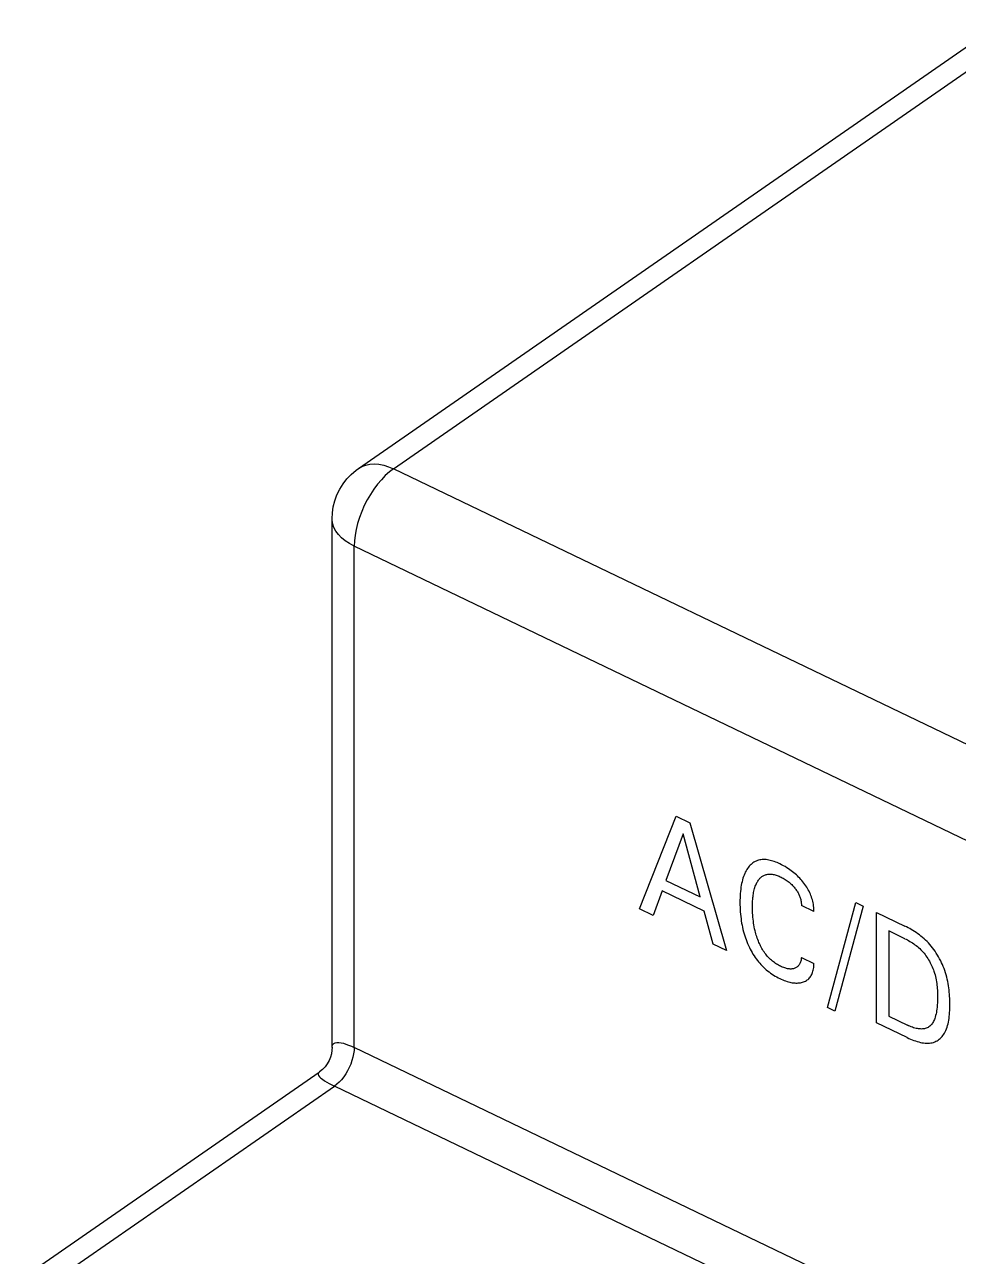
# Model space of a CAD drawing. Extents: x 0 to 420, y 0 to 297.
# Drawn here: x 151.31 to 166.52, y 179.49 to 199.56 of the extents above; entities that cross this region are included whole.
import ezdxf

# ---------------------------------------------------------------- set-up
doc = ezdxf.new("R2010")
doc.units = 0
doc.header["$LTSCALE"] = 23.1
doc.layers.add('40000_ISO', color=7, linetype='CONTINUOUS')

msp = doc.modelspace()

# ---------------------------------------------------------------- linework, layer by layer
at = {"layer": '40000_ISO', "color": 7, "linetype": 'CONTINUOUS'}
for p, q in [((156.748, 192.326), (167.173, 199.555)), ((157.318, 192.32), (167.427, 199.331)), ((156.559, 192.156), (156.63, 192.23)), ((156.63, 192.23), (156.708, 192.297)), ((156.708, 192.297), (156.748, 192.326)), ((156.748, 192.326), (156.803, 192.358)), ((156.803, 192.358), (156.866, 192.382)), ((156.866, 192.382), (156.933, 192.396)), ((156.933, 192.396), (157.005, 192.4)), ((157.005, 192.4), (157.08, 192.395)), ((157.08, 192.395), (157.158, 192.379)), ((157.184, 192.21), (157.12, 192.143)), ((157.158, 192.379), (157.237, 192.355)), ((157.251, 192.27), (157.184, 192.21)), ((157.237, 192.355), (157.318, 192.32)), ((157.318, 192.32), (157.251, 192.27)), ((210.729, 166.647), (157.318, 192.32)), ((156.442, 191.987), (156.496, 192.075)), ((156.496, 192.075), (156.559, 192.156)), ((157.057, 192.069), (156.998, 191.989)), ((157.12, 192.143), (157.057, 192.069)), ((156.362, 191.8), (156.397, 191.895)), ((156.397, 191.895), (156.442, 191.987)), ((156.889, 191.814), (156.842, 191.721)), ((156.941, 191.904), (156.889, 191.814)), ((156.998, 191.989), (156.941, 191.904)), ((156.318, 191.504), (156.322, 191.603)), ((156.322, 191.603), (156.337, 191.701)), ((156.337, 191.701), (156.362, 191.8)), ((156.8, 191.625), (156.763, 191.528)), ((156.842, 191.721), (156.8, 191.625)), ((156.318, 191.482), (156.318, 191.504)), ((156.318, 182.897), (156.318, 191.504)), ((156.328, 191.421), (156.318, 191.482)), ((156.348, 191.362), (156.328, 191.421)), ((156.733, 191.431), (156.709, 191.334)), ((156.763, 191.528), (156.733, 191.431)), ((156.379, 191.304), (156.348, 191.362)), ((156.42, 191.249), (156.379, 191.304)), ((156.471, 191.196), (156.42, 191.249)), ((156.692, 191.24), (156.681, 191.148)), ((156.709, 191.334), (156.692, 191.24)), ((156.532, 191.147), (156.471, 191.196)), ((156.601, 191.101), (156.532, 191.147)), ((156.678, 191.06), (156.601, 191.101)), ((156.681, 191.148), (156.678, 191.06)), ((156.678, 182.895), (156.678, 191.06)), ((210.089, 165.387), (156.678, 191.06)), ((161.327, 185.151), (161.924, 186.661)), ((161.924, 186.661), (162.142, 186.556)), ((162.142, 186.556), (162.739, 184.472)), ((162.034, 186.376), (161.756, 185.617)), ((162.313, 185.349), (162.034, 186.376)), ((163.072, 185.791), (163.06, 185.77)), ((163.085, 185.811), (163.072, 185.791)), ((163.098, 185.829), (163.085, 185.811)), ((163.113, 185.847), (163.098, 185.829)), ((163.127, 185.862), (163.113, 185.847)), ((163.141, 185.876), (163.127, 185.862)), ((163.157, 185.889), (163.141, 185.876)), ((163.173, 185.901), (163.157, 185.889)), ((163.189, 185.912), (163.173, 185.901)), ((163.207, 185.922), (163.189, 185.912)), ((163.225, 185.931), (163.207, 185.922)), ((163.244, 185.938), (163.225, 185.931)), ((163.263, 185.944), (163.244, 185.938)), ((163.282, 185.949), (163.263, 185.944)), ((163.302, 185.952), (163.282, 185.949)), ((163.323, 185.954), (163.302, 185.952)), ((163.344, 185.955), (163.323, 185.954)), ((163.366, 185.955), (163.344, 185.955)), ((163.388, 185.954), (163.366, 185.955)), ((163.41, 185.951), (163.388, 185.954)), ((163.431, 185.947), (163.41, 185.951)), ((163.453, 185.943), (163.431, 185.947)), ((163.476, 185.937), (163.453, 185.943)), ((163.498, 185.93), (163.476, 185.937)), ((163.52, 185.923), (163.498, 185.93)), ((163.543, 185.915), (163.52, 185.923)), ((163.565, 185.906), (163.543, 185.915)), ((163.588, 185.896), (163.565, 185.906)), ((163.611, 185.885), (163.588, 185.896)), ((163.639, 185.871), (163.611, 185.885)), ((163.668, 185.856), (163.639, 185.871)), ((163.697, 185.84), (163.668, 185.856)), ((163.725, 185.823), (163.697, 185.84)), ((163.753, 185.804), (163.725, 185.823)), ((163.775, 185.79), (163.753, 185.804)), ((163.796, 185.774), (163.775, 185.79)), ((161.756, 185.617), (162.313, 185.349)), ((162.994, 185.595), (162.988, 185.566)), ((163.001, 185.623), (162.994, 185.595)), ((163.01, 185.651), (163.001, 185.623)), ((163.018, 185.678), (163.01, 185.651)), ((163.028, 185.704), (163.018, 185.678)), ((163.038, 185.727), (163.028, 185.704)), ((163.048, 185.749), (163.038, 185.727)), ((163.06, 185.77), (163.048, 185.749)), ((163.237, 185.58), (163.244, 185.593)), ((163.244, 185.593), (163.252, 185.606)), ((163.252, 185.606), (163.261, 185.619)), ((163.261, 185.619), (163.27, 185.63)), ((163.27, 185.63), (163.278, 185.641)), ((163.278, 185.641), (163.287, 185.651)), ((163.287, 185.651), (163.297, 185.66)), ((163.297, 185.66), (163.307, 185.669)), ((163.307, 185.669), (163.317, 185.677)), ((163.317, 185.677), (163.328, 185.685)), ((163.328, 185.685), (163.339, 185.691)), ((163.339, 185.691), (163.351, 185.697)), ((163.351, 185.697), (163.363, 185.703)), ((163.363, 185.703), (163.375, 185.707)), ((163.375, 185.707), (163.388, 185.711)), ((163.388, 185.711), (163.401, 185.713)), ((163.401, 185.713), (163.414, 185.716)), ((163.414, 185.716), (163.427, 185.717)), ((163.427, 185.717), (163.441, 185.718)), ((163.441, 185.718), (163.455, 185.718)), ((163.455, 185.718), (163.469, 185.717)), ((163.469, 185.717), (163.484, 185.715)), ((163.484, 185.715), (163.5, 185.713)), ((163.5, 185.713), (163.516, 185.71)), ((163.516, 185.71), (163.532, 185.706)), ((163.532, 185.706), (163.548, 185.701)), ((163.548, 185.701), (163.565, 185.696)), ((163.565, 185.696), (163.581, 185.69)), ((163.581, 185.69), (163.598, 185.683)), ((163.598, 185.683), (163.615, 185.676)), ((163.615, 185.676), (163.631, 185.668)), ((163.631, 185.668), (163.648, 185.659)), ((163.648, 185.659), (163.665, 185.651)), ((163.665, 185.651), (163.682, 185.641)), ((163.682, 185.641), (163.699, 185.631)), ((163.699, 185.631), (163.715, 185.62)), ((163.715, 185.62), (163.73, 185.609)), ((163.73, 185.609), (163.745, 185.598)), ((163.745, 185.598), (163.76, 185.587)), ((163.76, 185.587), (163.775, 185.574)), ((163.817, 185.758), (163.796, 185.774)), ((163.838, 185.742), (163.817, 185.758)), ((163.858, 185.724), (163.838, 185.742)), ((163.879, 185.706), (163.858, 185.724)), ((163.898, 185.688), (163.879, 185.706)), ((163.916, 185.67), (163.898, 185.688)), ((163.934, 185.651), (163.916, 185.67)), ((163.952, 185.632), (163.934, 185.651)), ((163.97, 185.612), (163.952, 185.632)), ((163.987, 185.591), (163.97, 185.612)), ((164.003, 185.571), (163.987, 185.591)), ((161.692, 185.444), (161.548, 185.045)), ((162.376, 185.115), (161.692, 185.444)), ((162.966, 185.402), (162.963, 185.366)), ((162.969, 185.437), (162.966, 185.402)), ((162.973, 185.473), (162.969, 185.437)), ((162.977, 185.507), (162.973, 185.473)), ((162.982, 185.537), (162.977, 185.507)), ((162.988, 185.566), (162.982, 185.537)), ((163.176, 185.374), (163.18, 185.397)), ((163.18, 185.397), (163.183, 185.419)), ((163.183, 185.419), (163.188, 185.44)), ((163.188, 185.44), (163.193, 185.461)), ((163.193, 185.461), (163.198, 185.482)), ((163.198, 185.482), (163.204, 185.502)), ((163.204, 185.502), (163.211, 185.522)), ((163.211, 185.522), (163.217, 185.537)), ((163.217, 185.537), (163.223, 185.552)), ((163.223, 185.552), (163.23, 185.566)), ((163.23, 185.566), (163.237, 185.58)), ((163.775, 185.574), (163.789, 185.561)), ((163.789, 185.561), (163.803, 185.549)), ((163.803, 185.549), (163.816, 185.535)), ((163.816, 185.535), (163.829, 185.521)), ((163.829, 185.521), (163.842, 185.507)), ((163.842, 185.507), (163.854, 185.492)), ((163.854, 185.492), (163.864, 185.48)), ((163.864, 185.48), (163.873, 185.467)), ((163.873, 185.467), (163.882, 185.454)), ((163.882, 185.454), (163.891, 185.441)), ((163.891, 185.441), (163.899, 185.428)), ((163.899, 185.428), (163.907, 185.415)), ((163.907, 185.415), (163.914, 185.401)), ((163.914, 185.401), (163.921, 185.387)), ((163.921, 185.387), (163.927, 185.374)), ((164.019, 185.55), (164.003, 185.571)), ((164.034, 185.528), (164.019, 185.55)), ((164.048, 185.506), (164.034, 185.528)), ((164.062, 185.484), (164.048, 185.506)), ((164.074, 185.461), (164.062, 185.484)), ((164.086, 185.439), (164.074, 185.461)), ((164.098, 185.416), (164.086, 185.439)), ((164.108, 185.393), (164.098, 185.416)), ((164.117, 185.37), (164.108, 185.393)), ((162.961, 185.293), (162.96, 185.256)), ((162.96, 185.256), (162.961, 185.219)), ((162.962, 185.33), (162.961, 185.293)), ((162.961, 185.219), (162.962, 185.181)), ((162.963, 185.366), (162.962, 185.33)), ((162.962, 185.181), (162.963, 185.144)), ((163.165, 185.218), (163.166, 185.248)), ((163.165, 185.187), (163.165, 185.218)), ((163.165, 185.154), (163.165, 185.187)), ((163.166, 185.248), (163.167, 185.279)), ((163.167, 185.279), (163.169, 185.309)), ((163.169, 185.309), (163.172, 185.338)), ((163.172, 185.338), (163.174, 185.356)), ((163.174, 185.356), (163.176, 185.374)), ((163.927, 185.374), (163.932, 185.36)), ((163.932, 185.36), (163.938, 185.346)), ((163.938, 185.346), (163.942, 185.333)), ((163.942, 185.333), (163.946, 185.319)), ((163.946, 185.319), (163.95, 185.305)), ((163.95, 185.305), (163.954, 185.29)), ((163.954, 185.29), (163.956, 185.275)), ((163.956, 185.275), (163.959, 185.261)), ((163.959, 185.261), (163.96, 185.246)), ((163.96, 185.246), (163.962, 185.232)), ((163.962, 185.232), (163.962, 185.218)), ((163.962, 185.218), (163.962, 185.205)), ((164.166, 185.107), (163.962, 185.205)), ((164.126, 185.346), (164.117, 185.37)), ((164.133, 185.323), (164.126, 185.346)), ((164.14, 185.3), (164.133, 185.323)), ((164.146, 185.277), (164.14, 185.3)), ((164.152, 185.252), (164.146, 185.277)), ((164.157, 185.227), (164.152, 185.252)), ((164.16, 185.202), (164.157, 185.227)), ((164.163, 185.177), (164.16, 185.202)), ((164.388, 183.545), (164.85, 185.254)), ((164.968, 185.197), (164.505, 183.488)), ((164.85, 185.254), (164.968, 185.197)), ((161.548, 185.045), (161.327, 185.151)), ((162.523, 184.576), (162.376, 185.115)), ((162.963, 185.144), (162.966, 185.106)), ((162.966, 185.106), (162.969, 185.067)), ((162.969, 185.067), (162.973, 185.029)), ((162.973, 185.029), (162.978, 184.99)), ((162.978, 184.99), (162.982, 184.956)), ((163.166, 185.12), (163.165, 185.154)), ((163.167, 185.086), (163.166, 185.12)), ((163.169, 185.052), (163.167, 185.086)), ((163.172, 185.018), (163.169, 185.052)), ((163.175, 184.983), (163.172, 185.018)), ((163.179, 184.952), (163.175, 184.983)), ((164.165, 185.153), (164.163, 185.177)), ((164.166, 185.13), (164.165, 185.153)), ((164.166, 185.107), (164.166, 185.13)), ((165.186, 183.296), (165.186, 185.092)), ((165.186, 185.092), (165.647, 184.871)), ((162.982, 184.956), (162.988, 184.921)), ((162.988, 184.921), (162.995, 184.887)), ((162.995, 184.887), (163.002, 184.852)), ((163.002, 184.852), (163.01, 184.817)), ((163.01, 184.817), (163.019, 184.781)), ((163.019, 184.781), (163.029, 184.746)), ((163.183, 184.921), (163.179, 184.952)), ((163.188, 184.89), (163.183, 184.921)), ((163.194, 184.859), (163.188, 184.89)), ((163.2, 184.828), (163.194, 184.859)), ((163.208, 184.796), (163.2, 184.828)), ((163.214, 184.772), (163.208, 184.796)), ((165.385, 184.793), (165.385, 183.404)), ((165.647, 184.667), (165.385, 184.793)), ((165.673, 184.858), (165.647, 184.871)), ((165.7, 184.844), (165.673, 184.858)), ((165.726, 184.83), (165.7, 184.844)), ((165.752, 184.815), (165.726, 184.83)), ((165.779, 184.799), (165.752, 184.815)), ((165.805, 184.783), (165.779, 184.799)), ((165.832, 184.765), (165.805, 184.783)), ((163.029, 184.746), (163.038, 184.714)), ((163.038, 184.714), (163.049, 184.682)), ((163.049, 184.682), (163.06, 184.651)), ((163.06, 184.651), (163.072, 184.619)), ((163.072, 184.619), (163.085, 184.587)), ((163.085, 184.587), (163.099, 184.555)), ((163.22, 184.748), (163.214, 184.772)), ((163.227, 184.724), (163.22, 184.748)), ((163.235, 184.7), (163.227, 184.724)), ((163.243, 184.676), (163.235, 184.7)), ((163.252, 184.652), (163.243, 184.676)), ((163.261, 184.627), (163.252, 184.652)), ((163.27, 184.607), (163.261, 184.627)), ((163.278, 184.587), (163.27, 184.607)), ((163.288, 184.567), (163.278, 184.587)), ((165.647, 184.667), (165.667, 184.657)), ((165.667, 184.657), (165.688, 184.646)), ((165.688, 184.646), (165.708, 184.635)), ((165.708, 184.635), (165.729, 184.623)), ((165.729, 184.623), (165.75, 184.611)), ((165.75, 184.611), (165.77, 184.598)), ((165.77, 184.598), (165.791, 184.584)), ((165.791, 184.584), (165.811, 184.569)), ((165.858, 184.747), (165.832, 184.765)), ((165.884, 184.728), (165.858, 184.747)), ((165.909, 184.709), (165.884, 184.728)), ((165.934, 184.688), (165.909, 184.709)), ((165.959, 184.667), (165.934, 184.688)), ((165.984, 184.645), (165.959, 184.667)), ((166.008, 184.622), (165.984, 184.645)), ((166.031, 184.598), (166.008, 184.622)), ((166.053, 184.573), (166.031, 184.598)), ((162.739, 184.472), (162.523, 184.576)), ((163.099, 184.555), (163.114, 184.524)), ((163.114, 184.524), (163.128, 184.496)), ((163.128, 184.496), (163.142, 184.469)), ((163.142, 184.469), (163.158, 184.442)), ((163.158, 184.442), (163.173, 184.415)), ((163.173, 184.415), (163.19, 184.389)), ((163.19, 184.389), (163.207, 184.363)), ((163.297, 184.548), (163.288, 184.567)), ((163.308, 184.528), (163.297, 184.548)), ((163.318, 184.508), (163.308, 184.528)), ((163.33, 184.489), (163.318, 184.508)), ((163.341, 184.47), (163.33, 184.489)), ((163.354, 184.451), (163.341, 184.47)), ((163.367, 184.433), (163.354, 184.451)), ((163.381, 184.414), (163.367, 184.433)), ((163.395, 184.396), (163.381, 184.414)), ((163.41, 184.379), (163.395, 184.396)), ((163.426, 184.362), (163.41, 184.379)), ((165.811, 184.569), (165.831, 184.554)), ((165.831, 184.554), (165.85, 184.538)), ((165.85, 184.538), (165.87, 184.522)), ((165.87, 184.522), (165.889, 184.505)), ((165.889, 184.505), (165.907, 184.487)), ((165.907, 184.487), (165.925, 184.468)), ((165.925, 184.468), (165.943, 184.449)), ((165.943, 184.449), (165.96, 184.429)), ((165.96, 184.429), (165.976, 184.409)), ((165.976, 184.409), (165.991, 184.388)), ((165.991, 184.388), (166.006, 184.366)), ((166.076, 184.546), (166.053, 184.573)), ((166.098, 184.519), (166.076, 184.546)), ((166.119, 184.49), (166.098, 184.519)), ((166.14, 184.461), (166.119, 184.49)), ((166.159, 184.431), (166.14, 184.461)), ((166.178, 184.401), (166.159, 184.431)), ((166.196, 184.37), (166.178, 184.401)), ((163.207, 184.363), (163.226, 184.338)), ((163.226, 184.338), (163.244, 184.313)), ((163.244, 184.313), (163.263, 184.289)), ((163.263, 184.289), (163.283, 184.266)), ((163.283, 184.266), (163.303, 184.244)), ((163.303, 184.244), (163.323, 184.222)), ((163.323, 184.222), (163.344, 184.202)), ((163.344, 184.202), (163.366, 184.182)), ((163.366, 184.182), (163.388, 184.162)), ((163.441, 184.345), (163.426, 184.362)), ((163.457, 184.33), (163.441, 184.345)), ((163.474, 184.315), (163.457, 184.33)), ((163.49, 184.301), (163.474, 184.315)), ((163.506, 184.289), (163.49, 184.301)), ((163.522, 184.277), (163.506, 184.289)), ((163.539, 184.265), (163.522, 184.277)), ((163.555, 184.254), (163.539, 184.265)), ((163.572, 184.244), (163.555, 184.254)), ((163.588, 184.235), (163.572, 184.244)), ((163.605, 184.226), (163.588, 184.235)), ((163.622, 184.217), (163.605, 184.226)), ((163.639, 184.209), (163.622, 184.217)), ((163.656, 184.202), (163.639, 184.209)), ((163.673, 184.196), (163.656, 184.202)), ((163.689, 184.19), (163.673, 184.196)), ((163.706, 184.185), (163.689, 184.19)), ((163.721, 184.181), (163.706, 184.185)), ((163.736, 184.178), (163.721, 184.181)), ((163.751, 184.175), (163.736, 184.178)), ((163.832, 184.178), (163.82, 184.176)), ((163.845, 184.182), (163.832, 184.178)), ((163.855, 184.185), (163.845, 184.182)), ((163.866, 184.19), (163.855, 184.185)), ((163.876, 184.195), (163.866, 184.19)), ((163.886, 184.201), (163.876, 184.195)), ((163.895, 184.208), (163.886, 184.201)), ((163.903, 184.215), (163.895, 184.208)), ((163.911, 184.224), (163.903, 184.215)), ((163.918, 184.233), (163.911, 184.224)), ((163.925, 184.242), (163.918, 184.233)), ((163.931, 184.253), (163.925, 184.242)), ((163.937, 184.264), (163.931, 184.253)), ((163.942, 184.275), (163.937, 184.264)), ((163.947, 184.288), (163.942, 184.275)), ((163.951, 184.302), (163.947, 184.288)), ((163.955, 184.316), (163.951, 184.302)), ((163.958, 184.33), (163.955, 184.316)), ((163.96, 184.345), (163.958, 184.33)), ((163.962, 184.361), (163.96, 184.345)), ((163.962, 184.361), (164.166, 184.263)), ((164.158, 184.176), (164.162, 184.197)), ((164.162, 184.197), (164.164, 184.218)), ((164.164, 184.218), (164.166, 184.24)), ((164.166, 184.24), (164.166, 184.263)), ((166.006, 184.366), (166.02, 184.344)), ((166.02, 184.344), (166.034, 184.322)), ((166.034, 184.322), (166.047, 184.299)), ((166.047, 184.299), (166.06, 184.276)), ((166.06, 184.276), (166.071, 184.253)), ((166.071, 184.253), (166.083, 184.229)), ((166.083, 184.229), (166.093, 184.206)), ((166.093, 184.206), (166.103, 184.182)), ((166.103, 184.182), (166.112, 184.158)), ((166.213, 184.339), (166.196, 184.37)), ((166.23, 184.307), (166.213, 184.339)), ((166.245, 184.276), (166.23, 184.307)), ((166.26, 184.244), (166.245, 184.276)), ((166.273, 184.212), (166.26, 184.244)), ((166.286, 184.179), (166.273, 184.212)), ((166.297, 184.148), (166.286, 184.179)), ((163.388, 184.162), (163.41, 184.144)), ((163.41, 184.144), (163.434, 184.125)), ((163.434, 184.125), (163.459, 184.107)), ((163.459, 184.107), (163.484, 184.09)), ((163.484, 184.09), (163.509, 184.073)), ((163.509, 184.073), (163.534, 184.058)), ((163.534, 184.058), (163.56, 184.044)), ((163.56, 184.044), (163.585, 184.03)), ((163.585, 184.03), (163.611, 184.018)), ((163.611, 184.018), (163.634, 184.007)), ((163.634, 184.007), (163.657, 183.997)), ((163.657, 183.997), (163.68, 183.987)), ((163.68, 183.987), (163.704, 183.979)), ((163.704, 183.979), (163.727, 183.971)), ((163.766, 184.174), (163.751, 184.175)), ((163.78, 184.173), (163.766, 184.174)), ((163.794, 184.173), (163.78, 184.173)), ((163.807, 184.174), (163.794, 184.173)), ((163.82, 184.176), (163.807, 184.174)), ((164.028, 183.977), (164.043, 183.985)), ((164.043, 183.985), (164.056, 183.994)), ((164.056, 183.994), (164.069, 184.004)), ((164.069, 184.004), (164.081, 184.015)), ((164.081, 184.015), (164.093, 184.027)), ((164.093, 184.027), (164.103, 184.04)), ((164.103, 184.04), (164.113, 184.054)), ((164.113, 184.054), (164.121, 184.068)), ((164.121, 184.068), (164.129, 184.084)), ((164.129, 184.084), (164.136, 184.1)), ((164.136, 184.1), (164.143, 184.117)), ((164.143, 184.117), (164.149, 184.136)), ((164.149, 184.136), (164.154, 184.156)), ((164.154, 184.156), (164.158, 184.176)), ((166.112, 184.158), (166.121, 184.135)), ((166.121, 184.135), (166.13, 184.106)), ((166.13, 184.106), (166.138, 184.078)), ((166.138, 184.078), (166.146, 184.049)), ((166.146, 184.049), (166.152, 184.021)), ((166.152, 184.021), (166.158, 183.994)), ((166.158, 183.994), (166.163, 183.966)), ((166.309, 184.112), (166.297, 184.148)), ((166.32, 184.076), (166.309, 184.112)), ((166.33, 184.04), (166.32, 184.076)), ((166.338, 184.005), (166.33, 184.04)), ((166.346, 183.97), (166.338, 184.005)), ((163.727, 183.971), (163.749, 183.964)), ((163.749, 183.964), (163.771, 183.959)), ((163.771, 183.959), (163.792, 183.954)), ((163.792, 183.954), (163.812, 183.95)), ((163.812, 183.95), (163.833, 183.947)), ((163.833, 183.947), (163.853, 183.945)), ((163.853, 183.945), (163.873, 183.944)), ((163.873, 183.944), (163.892, 183.944)), ((163.892, 183.944), (163.911, 183.945)), ((163.911, 183.945), (163.929, 183.947)), ((163.929, 183.947), (163.947, 183.95)), ((163.947, 183.95), (163.965, 183.953)), ((163.965, 183.953), (163.982, 183.958)), ((163.982, 183.958), (163.998, 183.963)), ((163.998, 183.963), (164.013, 183.969)), ((164.013, 183.969), (164.028, 183.977)), ((166.163, 183.966), (166.167, 183.938)), ((166.167, 183.938), (166.17, 183.911)), ((166.17, 183.911), (166.173, 183.884)), ((166.173, 183.884), (166.175, 183.857)), ((166.175, 183.857), (166.177, 183.83)), ((166.177, 183.83), (166.178, 183.804)), ((166.178, 183.804), (166.179, 183.777)), ((166.179, 183.777), (166.18, 183.751)), ((166.353, 183.935), (166.346, 183.97)), ((166.358, 183.9), (166.353, 183.935)), ((166.363, 183.865), (166.358, 183.9)), ((166.367, 183.831), (166.363, 183.865)), ((166.371, 183.797), (166.367, 183.831)), ((166.373, 183.763), (166.371, 183.797)), ((166.175, 183.587), (166.172, 183.554)), ((166.177, 183.621), (166.175, 183.587)), ((166.179, 183.655), (166.177, 183.621)), ((166.18, 183.725), (166.179, 183.69)), ((166.179, 183.69), (166.179, 183.655)), ((166.18, 183.751), (166.18, 183.725)), ((166.375, 183.729), (166.373, 183.763)), ((166.377, 183.695), (166.375, 183.729)), ((166.378, 183.662), (166.377, 183.695)), ((166.378, 183.628), (166.378, 183.662)), ((166.379, 183.595), (166.378, 183.628)), ((166.378, 183.562), (166.379, 183.595)), ((164.505, 183.488), (164.388, 183.545)), ((165.385, 183.404), (165.687, 183.259)), ((166.141, 183.391), (166.133, 183.367)), ((166.148, 183.416), (166.141, 183.391)), ((166.155, 183.441), (166.148, 183.416)), ((166.16, 183.467), (166.155, 183.441)), ((166.164, 183.494), (166.16, 183.467)), ((166.168, 183.521), (166.164, 183.494)), ((166.172, 183.554), (166.168, 183.521)), ((166.366, 183.369), (166.37, 183.4)), ((166.37, 183.4), (166.373, 183.432)), ((166.373, 183.432), (166.375, 183.464)), ((166.375, 183.464), (166.377, 183.496)), ((166.377, 183.496), (166.378, 183.529)), ((166.378, 183.529), (166.378, 183.562)), ((165.686, 183.056), (165.186, 183.296)), ((165.708, 183.249), (165.687, 183.259)), ((165.728, 183.24), (165.708, 183.249)), ((165.749, 183.232), (165.728, 183.24)), ((165.769, 183.224), (165.749, 183.232)), ((165.79, 183.217), (165.769, 183.224)), ((165.81, 183.211), (165.79, 183.217)), ((165.83, 183.206), (165.81, 183.211)), ((165.85, 183.202), (165.83, 183.206)), ((165.868, 183.199), (165.85, 183.202)), ((165.885, 183.197), (165.868, 183.199)), ((165.901, 183.196), (165.885, 183.197)), ((165.918, 183.195), (165.901, 183.196)), ((165.934, 183.196), (165.918, 183.195)), ((165.95, 183.197), (165.934, 183.196)), ((165.965, 183.2), (165.95, 183.197)), ((165.98, 183.203), (165.965, 183.2)), ((165.996, 183.208), (165.98, 183.203)), ((166.011, 183.215), (165.996, 183.208)), ((166.025, 183.222), (166.011, 183.215)), ((166.039, 183.231), (166.025, 183.222)), ((166.052, 183.241), (166.039, 183.231)), ((166.064, 183.251), (166.052, 183.241)), ((166.076, 183.263), (166.064, 183.251)), ((166.086, 183.276), (166.076, 183.263)), ((166.096, 183.289), (166.086, 183.276)), ((166.105, 183.304), (166.096, 183.289)), ((166.113, 183.319), (166.105, 183.304)), ((166.12, 183.334), (166.113, 183.319)), ((166.127, 183.35), (166.12, 183.334)), ((166.133, 183.367), (166.127, 183.35)), ((166.314, 183.172), (166.325, 183.198)), ((166.325, 183.198), (166.334, 183.224)), ((166.334, 183.224), (166.342, 183.252)), ((166.342, 183.252), (166.35, 183.28)), ((166.35, 183.28), (166.356, 183.309)), ((166.356, 183.309), (166.362, 183.339)), ((166.362, 183.339), (166.366, 183.369)), ((156.367, 182.972), (156.396, 182.978)), ((156.396, 182.978), (156.428, 182.977)), ((156.428, 182.977), (156.464, 182.973)), ((165.686, 183.056), (165.713, 183.043)), ((165.713, 183.043), (165.739, 183.032)), ((165.739, 183.032), (165.766, 183.02)), ((165.766, 183.02), (165.793, 183.01)), ((165.793, 183.01), (165.819, 183.001)), ((165.819, 183.001), (165.846, 182.992)), ((165.846, 182.992), (165.872, 182.984)), ((165.872, 182.984), (165.899, 182.978)), ((165.899, 182.978), (165.925, 182.972)), ((166.092, 182.972), (166.113, 182.978)), ((166.113, 182.978), (166.133, 182.986)), ((166.133, 182.986), (166.153, 182.995)), ((166.153, 182.995), (166.171, 183.005)), ((166.171, 183.005), (166.189, 183.016)), ((166.189, 183.016), (166.206, 183.029)), ((166.206, 183.029), (166.222, 183.043)), ((166.222, 183.043), (166.238, 183.058)), ((166.238, 183.058), (166.252, 183.074)), ((166.252, 183.074), (166.266, 183.091)), ((166.266, 183.091), (166.279, 183.109)), ((166.279, 183.109), (166.291, 183.128)), ((166.291, 183.128), (166.302, 183.147)), ((166.302, 183.147), (166.314, 183.172)), ((156.306, 182.793), (156.29, 182.735)), ((156.315, 182.853), (156.306, 182.793)), ((156.318, 182.898), (156.315, 182.853)), ((156.318, 182.909), (156.326, 182.939)), ((156.318, 182.898), (156.318, 182.909)), ((156.326, 182.939), (156.343, 182.96)), ((156.343, 182.96), (156.367, 182.972)), ((156.464, 182.973), (156.503, 182.964)), ((156.503, 182.964), (156.543, 182.951)), ((156.543, 182.951), (156.586, 182.935)), ((156.586, 182.935), (156.631, 182.917)), ((156.631, 182.917), (156.678, 182.895)), ((156.668, 182.791), (156.657, 182.736)), ((156.675, 182.844), (156.668, 182.791)), ((156.678, 182.895), (156.675, 182.844)), ((210.089, 157.221), (156.678, 182.895)), ((165.925, 182.972), (165.95, 182.968)), ((165.95, 182.968), (165.975, 182.965)), ((165.975, 182.965), (166, 182.963)), ((166, 182.963), (166.024, 182.963)), ((166.024, 182.963), (166.048, 182.965)), ((166.048, 182.965), (166.071, 182.968)), ((166.071, 182.968), (166.092, 182.972)), ((156.202, 182.579), (156.16, 182.535)), ((156.238, 182.628), (156.202, 182.579)), ((156.267, 182.68), (156.238, 182.628)), ((156.29, 182.735), (156.267, 182.68)), ((156.621, 182.624), (156.597, 182.569)), ((156.641, 182.68), (156.621, 182.624)), ((156.657, 182.736), (156.641, 182.68)), ((151.309, 179.164), (156.104, 182.49)), ((156.091, 182.475), (156.088, 182.458)), ((156.088, 182.458), (156.096, 182.439)), ((156.104, 182.489), (156.091, 182.475)), ((156.096, 182.439), (156.112, 182.418)), ((156.113, 182.496), (156.104, 182.489)), ((156.112, 182.418), (156.134, 182.397)), ((156.16, 182.535), (156.113, 182.496)), ((156.134, 182.397), (156.161, 182.376)), ((156.161, 182.376), (156.193, 182.354)), ((156.506, 182.415), (156.471, 182.37)), ((156.539, 182.463), (156.506, 182.415)), ((156.57, 182.515), (156.539, 182.463)), ((156.597, 182.569), (156.57, 182.515)), ((151.879, 179.159), (156.358, 182.265)), ((156.193, 182.354), (156.229, 182.332)), ((156.229, 182.332), (156.269, 182.31)), ((156.269, 182.31), (156.312, 182.288)), ((156.312, 182.288), (156.358, 182.265)), ((156.396, 182.295), (156.358, 182.265)), ((209.769, 156.591), (156.358, 182.265)), ((156.434, 182.33), (156.396, 182.295)), ((156.471, 182.37), (156.434, 182.33))]:
    msp.add_line(p, q, dxfattribs=at)

doc.saveas('drawing.dxf')
